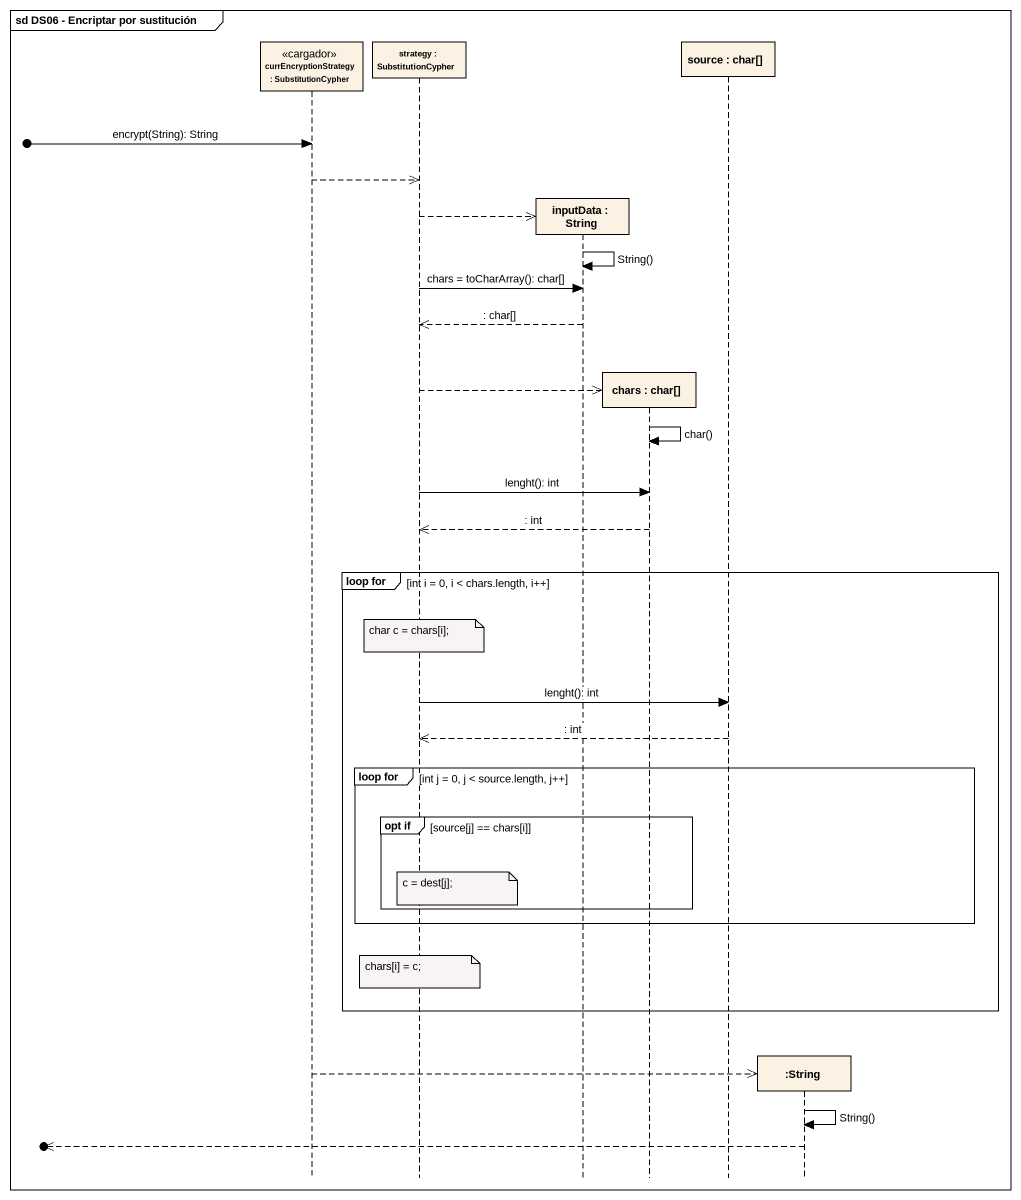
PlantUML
@startuml
mainframe sd DS06 - Encriptar por sustitución
hide footbox
participant "currEncryptionStrategy : SubstitutionCypher" as currEncryptionStrategy <<cargador>>
participant "strategy : SubstitutionCypher" as strategy
participant "inputData : String" as inputData
participant "chars : char[]" as chars
participant "source : char[]" as source
participant ":String" as String

[o-> currEncryptionStrategy : encrypt(String): String
currEncryptionStrategy -->> strategy
strategy -->> inputData **
inputData -> inputData : String()
strategy -> inputData : chars = toCharArray(): char[]
inputData -->> strategy : : char[]
strategy -->> chars **
chars -> chars : char()
strategy -> chars : lenght(): int
chars -->> strategy : : int
group loop for [int i = 0, i < chars.length, i++]
  note over strategy : char c = chars[i];
  strategy -> source : lenght(): int
  source -->> strategy : : int
  group loop for [int j = 0, j < source.length, j++]
    group opt if [source[j] == chars[i]]
      note over strategy : c = dest[j];
    end
  end
  note over strategy : chars[i] = c;
end
currEncryptionStrategy -->> String **
String -> String : String()
[o<<-- String
@enduml
